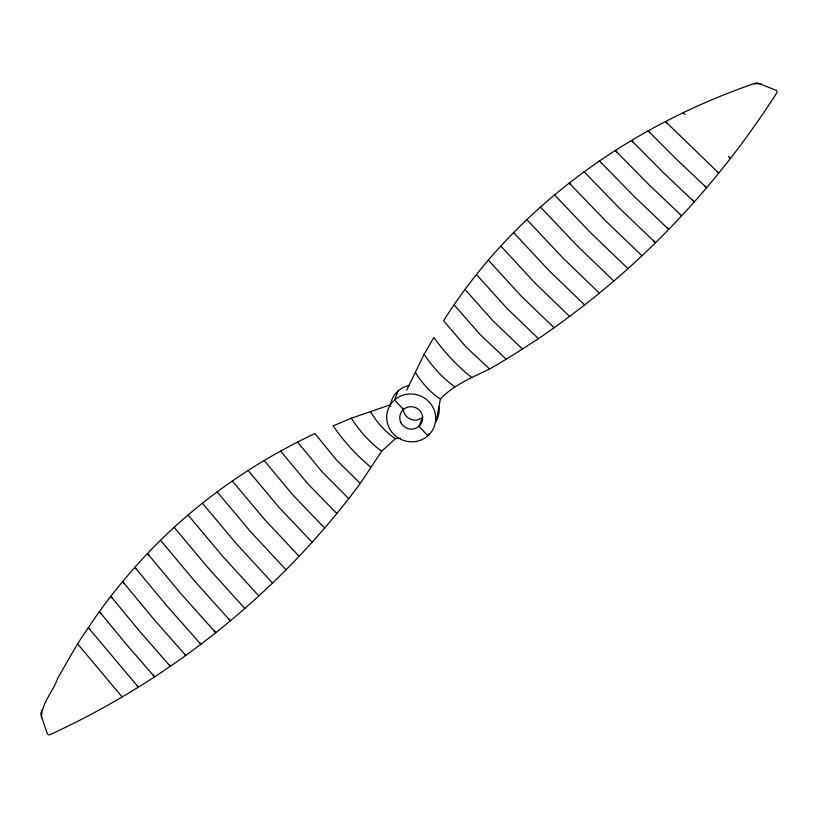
<?xml version="1.0" encoding="UTF-8"?>
<svg xmlns="http://www.w3.org/2000/svg" width="818" height="818" viewBox="0 0 818 818"><rect width="100%" height="100%" fill="white"/><g stroke="black" fill="none" stroke-linecap="round" stroke-linejoin="round"><path stroke-width="1.23" d="M41.483 717.775C41.421 703.143 53.211 691.619 57.751 678.173C67.689 661.2 76.872 643.746 88.334 627.703C105.675 601.199 125.87 576.659 147.444 553.5C195.073 503.387 252.394 462.906 314.92 433.55L336.556 460.084L360.257 483.438C280.145 591.629 172.056 678.592 49.775 734.769L48.313 734.799L47.291 733.715L40.9 714.635A9.213 8.875 81.7 0 1 41.871 710.321M436.127 421.699L440.421 398.857C454.01 384.757 472.293 377.405 489.573 368.979C506.291 359.552 522.375 349.071 538.489 338.642C569.768 317.241 599.768 293.969 627.968 268.631C685.32 217.138 735.28 157.608 776.885 92.751L777.1 91.381L776.149 90.348L758.051 83.109A9.213 8.344 -11.8 0 0 753.654 83.743C628.674 126.943 514.563 207.884 443.591 320.748L466.127 347.067L489.573 368.979M398.08 390.973L394.562 400.002L403.407 409.511M428.755 433.54L427.875 435.789L419.02 426.29L422.548 417.262A11.534 11.166 21.3 0 1 403.264 408.192M406.669 390.196L424.113 354.296L433.847 337.497C444.716 352.374 457.211 366.239 471.822 377.517M360.257 483.438L381.669 451.26L395.472 438.591L400.472 438.182M390.718 406.352L389.869 404.961L351.331 418.192L333.11 425.881C343.724 441.158 356.249 455.197 370.656 466.996M753.654 83.743L761.088 83.855M454.706 386.699C442.456 378.131 432.425 366.638 424.113 354.296M381.669 451.26C369.562 442.334 359.45 430.81 351.331 418.192M506.219 359.245L479.88 334.306L454.287 305.042M522.416 349.02L493.407 321.321L465.013 289.398M538.489 338.642L507.303 308.713L476.608 274.674M554.031 327.701L520.984 295.881L488.295 260.093M569.676 316.494L535.156 283.212L500.892 246.106M683.03 112.741L684.993 114.54M584.625 304.92L549.001 270.564L513.53 232.517M667.069 123.037L665.607 121.688L718.858 173.222L717.376 171.708M649.645 132.271L648.03 130.788L677.427 160.175L706.578 187.741L704.942 186.064M599.42 293.181L563.07 258.14L526.782 219.582M633.234 142.138L631.506 140.543L663.05 172.312L694.359 202.005L692.601 200.195M616.946 152.097L615.116 150.41L648.5 184.254L681.639 215.799L680.249 214.347M600.862 162.261L599.43 160.941L634.206 196.463L668.766 229.449L667.324 227.936M585.463 173.068L583.991 171.698L619.829 208.59L655.494 242.721L654.011 241.136M570.616 184.408L569.113 183.017L605.617 220.87L641.987 255.758M627.968 268.631L591.23 233.324L554.42 194.848M613.817 281.034L577.089 245.676L540.361 206.964M348.744 498.694L322.19 471.925L297.691 442.241M336.781 513.469L307.619 483.54L280.513 450.953M324.685 528.121L293.417 495.555L264.194 460.585M312.067 542.191L279.01 507.344L247.997 470.33M728.47 156.391L730.454 158.385M299.173 556.352L264.746 519.655L232.322 481.004M285.963 569.788L250.523 531.649L217.056 491.771M272.588 583.07L236.545 543.909L202.394 503.203M258.836 595.903L222.516 556.117L188.048 514.992M244.848 608.48L208.621 568.479L174.173 527.303M148.917 555.105L147.444 553.5L180.798 593.541L215.748 632.713L214.398 631.036M136.299 568.919L134.878 567.355L167.158 606.189L200.921 644.308L199.612 642.682M123.896 582.989L122.536 581.475L153.436 618.766L185.717 655.453L184.459 653.899M112.138 597.835L110.849 596.394L139.99 631.649L170.359 666.414L168.784 664.451M100.87 613.275L99.285 611.486L126.371 644.339L154.561 676.823L153.078 675.003M89.775 629.339L88.334 627.703L138.457 687.253L137.117 685.586M122.087 696.936L77.577 643.817M228.979 619.144L230.359 620.852L194.612 581.077L160.543 540.279M395.472 438.591A23.027 5.194 48.6 0 1 370.585 411.587M390.697 403.714A24.601 23.814 21.3 0 1 409.297 385.442M439.061 406.546A24.601 23.814 21.3 0 1 435.473 422.047M440.421 398.857A23.027 5.194 48.6 0 1 415.391 372.221M401.065 422.906A11.534 11.166 21.3 0 0 420.943 424.072A11.534 11.166 21.3 0 0 411.648 406.71A11.534 11.166 21.3 0 0 401.065 422.906M389.552 428.591A24.601 23.814 21.3 0 0 431.955 431.076A24.601 23.814 21.3 0 0 412.149 394.02A24.601 23.814 21.3 0 0 389.552 428.591"/></g></svg>
